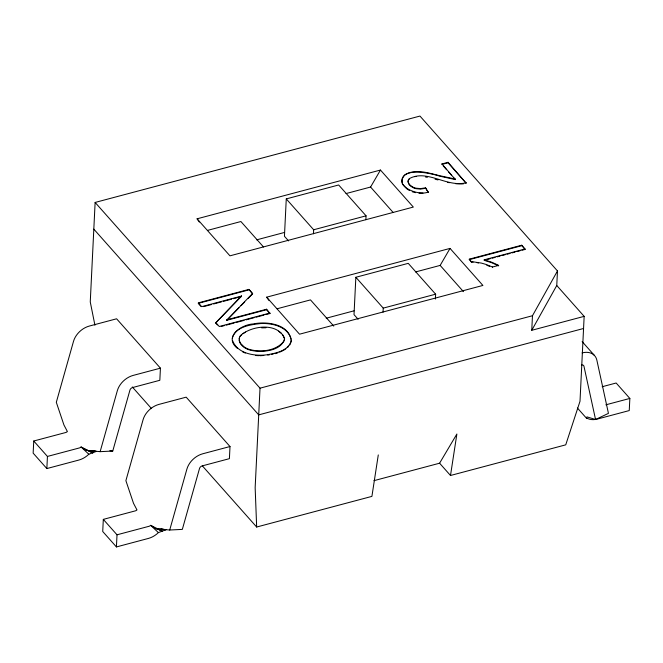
<?xml version="1.0" encoding="UTF-8"?>
<svg xmlns="http://www.w3.org/2000/svg" width="663" height="663" viewBox="0 0 663 663"><rect width="100%" height="100%" fill="white"/><g stroke="black" fill="none" stroke-linecap="round" stroke-linejoin="round"><path stroke-width="0.99" d="M291.19 341.055C289.623 323.967 266.799 321.066 253.167 323.95C241.365 324.572 223.216 336.796 237.387 348.373M33.747 441.011L47.438 456.434L79.419 447.931A2.959 2.122 -41.6 0 0 81.085 446.961L86.48 450.359L100.138 451.66L112.76 451.031L129.948 390.093A2.959 2.122 -41.6 0 1 132.592 387.54L159.833 380.297L160.429 368.164L116.597 318.795L89.356 326.047A17.752 12.721 -41.6 0 0 73.502 341.362L56.314 402.3L63.938 424.966L67.386 431.53A2.959 2.122 -41.6 0 1 65.72 432.508L33.747 441.011L33.15 453.144L46.849 468.567L78.822 460.064A17.752 12.721 -41.6 0 0 88.825 454.238L96.317 451.404L92.497 450.575M46.849 468.567L47.438 456.434M373.94 480.667L439.594 463.205L450.5 475.487L565.738 444.84L580.001 401.289L584.153 316.359L531.759 330.29L556.763 285.504L557.475 270.952L419.961 116.066L95.124 202.447L90.259 301.93L94.933 325.243M103.32 519.378L117.011 534.801L148.993 526.298A2.959 2.122 -41.6 0 0 150.658 525.328L156.062 528.726L169.711 530.027L182.333 529.389L199.522 468.459A2.959 2.122 -41.6 0 1 202.165 465.907L229.406 458.663L230.003 446.53L186.179 397.162L158.929 404.405A17.752 12.721 -41.6 0 0 143.075 419.729L125.887 480.658L133.52 503.333L136.968 509.897A2.959 2.122 -41.6 0 1 135.293 510.875L103.32 519.378L102.724 531.502L116.423 546.934L148.396 538.431A17.752 12.721 -41.6 0 0 158.399 532.604L165.891 529.77L161.117 528.734M116.423 546.934L117.011 534.801M215.641 322.931L241.514 296.063L215.641 322.931L217.439 324.961M265.971 314.56L269.949 313.508L266.576 309.712L226.705 320.312L252.586 293.436L248.981 289.383L198.278 302.867L201.651 306.662L241.514 296.063M248.252 298.325L252.562 293.924L248.981 289.383M252.562 293.924L252.586 293.436M95.124 202.447L260.02 388.178L255.156 487.661L256.664 527.027L371.91 496.38L378.283 454.926M266.576 309.712L266.601 309.223L226.729 319.823M269.949 313.508L266.601 309.223M365.868 219.71L366.059 215.831L338.66 184.977L286.267 198.908L284.444 236.277L288.554 240.901M313.466 233.799L313.665 229.763L286.267 198.908M435.392 299.046L435.632 294.19L408.242 263.344L355.849 277.275L354.017 314.643L358.128 319.268M383.04 312.165L383.239 308.121L355.849 277.275M425.538 187.844L428.257 192.436L425.538 187.844L420.491 188.607L416.066 188.193A10.111 5.768 2.8 0 1 413.124 187.19L410.687 185.632A16.103 9.191 2.8 0 1 408.897 183.651L408.242 182.3M441.939 163.935L441.914 164.416L448.039 162.791L466.188 183.237L448.064 162.302L441.939 163.935L455.373 179.582L439.818 176.201C432.367 173.582 398.902 165.559 402.391 183.618M448.039 162.791L448.064 162.302M473.109 262.192L471.418 262.059L469.288 259.158L521.682 245.227L525.013 248.981L524.988 249.462L522.005 250.258M471.418 262.059L469.288 259.158M525.013 248.981L484.205 259.83L484.181 260.31L491.797 262.739L498.651 265.863M492.46 267.504L492.485 267.023L485.913 264.388L481.429 263.095L471.434 261.578M524.988 249.462L521.682 245.227M531.759 330.29L532.472 315.729L557.475 270.952M602.161 386.728L616.151 383.007L629.85 398.438L629.253 410.571L597.28 419.074A17.752 12.721 -41.6 0 1 587.592 418.477L586.73 418.502L577.407 408.01M232.307 338.229C235.464 326.519 250.672 324.679 260.841 323.527C272.319 322.98 287.817 326.619 291.206 339.199M450.5 475.487L456.873 434.025L439.594 463.205M239.21 339L239.252 338.735A17.221 9.829 2.8 0 1 239.641 337.459M290.991 342.149L291.214 340.567M100.138 451.66L117.326 390.722A17.752 12.721 -41.6 0 1 133.18 375.407L160.429 368.164M169.711 530.027L186.9 469.089A17.752 12.721 -41.6 0 1 202.762 453.774L230.003 446.53M291.016 341.66C287.51 351.15 275.576 353.222 266.924 354.804C254.468 356.379 237.52 353.76 232.506 340.509M290.684 342.92L289.748 344.992M284.278 340.707C276.72 350.984 260.377 352.873 248.592 349.169A18.506 10.558 2.8 0 1 244.059 346.832L240.495 343.318L239.277 340.467M346.02 193.571L370.576 187.041L380.463 170.051L413.331 207.071L229.953 255.835L197.085 218.807L380.463 170.051M415.593 271.938L440.157 265.407L450.036 248.41L482.904 285.438L299.527 334.193L266.659 297.173L450.036 248.41M288.645 346.26L287.485 347.578M241.605 334.84L240.487 336A17.221 9.829 2.8 0 0 240.13 336.514M226.705 320.312L238.912 307.847M241.067 305.651L244.664 301.988M285.877 348.738L283.706 350.23M242.865 333.721L245.559 332.08M282.894 350.636L279.703 352.152M586.73 418.502L586.946 416.87L595.556 419.513L608.443 413.364L596.841 360.084A17.752 12.721 -41.6 0 0 582.089 352.907M275.095 353.661L277.872 352.824M207.502 230.409L240.901 221.525L263.501 246.976M256.664 239.849L284.46 232.456M313.665 229.763L366.059 215.831M248.956 289.872L198.254 303.356L200.947 306.389M203.616 306.621L211.588 304.499M213.585 303.969L221.558 301.847M223.555 301.317L231.528 299.195M233.517 298.665L241.498 296.543M277.076 308.776L310.483 299.891L333.762 326.113M469.271 259.647L521.665 245.716M269.965 313.019L219.262 326.503L215.666 322.45M221.227 326.461L224.21 325.666M226.199 325.135L234.155 323.022M236.144 322.491L244.092 320.378M246.081 319.848L254.037 317.734M256.026 317.204L263.982 315.091M487.164 259.523L490.156 258.727M492.145 258.197L495.128 257.401M497.117 256.871L500.109 256.075M502.098 255.553L505.082 254.758M507.071 254.227L510.062 253.432M512.051 252.901L515.035 252.106M517.024 251.584L520.016 250.788M492.485 267.023L498.675 265.374L491.822 262.258L484.205 259.83M326.237 318.215L354.034 310.823M383.239 308.121L435.632 294.19M260.02 388.178L532.472 315.729M583.556 328.492L258.719 414.872L93.814 229.133M605.866 404.811L629.85 398.438M425.513 188.325L420.466 189.096L416.041 188.682A10.111 5.768 2.8 0 1 413.099 187.679L410.662 186.121A16.103 9.191 2.8 0 1 408.872 184.14L408.101 181.546A9.68 5.519 2.8 0 1 408.275 180.237A10.906 6.224 2.8 0 1 409.278 178.654C425.563 169.587 443.92 184.977 461.365 183.485A12.647 7.218 2.8 0 0 464.133 183.212L466.213 182.748M267.811 355.111L269.634 354.746M271.457 354.39L273.272 354.025M414.566 176.681L416.124 176.424M428.281 191.947C419.455 196.497 392.728 186.394 404.894 174.775C415.585 168.303 428.804 173.176 439.842 175.72L455.398 179.093M259.896 355.733L263.833 355.492M261.653 327.853L265.987 327.771M418.983 193.14L422.977 193.148M255.794 355.517L258.711 355.675M455.73 183.742L461.34 183.966A12.647 7.218 2.8 0 0 463.661 183.767M109.834 450.749L112.76 451.031M86.48 450.359L96.317 451.404M156.062 528.726L165.891 529.77M425.555 177.029L427.37 177.319M476.896 262.639L478.595 262.946M447.55 182.35L449.398 182.723M435.077 179.217L437.97 179.93M412.278 191.781L415.51 192.676M486.833 265.25L489.642 266.377M242.824 352.003L245.351 353.072M83.903 448.702L92.853 452.962L81.085 446.961L88.825 454.238M153.476 527.06L162.435 531.328L156.095 528.096M154.28 527.176L150.658 525.328L158.399 532.604M278.468 331.177L281.112 333.108M409.361 190.48L406.767 188.773L402.714 184.355M556.763 285.504L584.153 316.359M443.265 165.932L446.63 169.728M448.644 171.999L451.337 175.032M454.031 178.065L455.373 179.582M582.155 341.611L594.479 355.492M370.576 187.041L393.176 212.5M440.157 265.407L463.437 291.637M132.302 386.952L151.537 408.623M202.381 465.89L256.664 527.027M266.659 297.173L268.913 300.405M197.085 218.807L199.339 222.039M282.828 334.964L284.56 338.868M595.556 419.513L583.954 366.233A2.959 2.122 -41.6 0 0 581.492 365.04M409.253 179.143A10.906 6.224 2.8 0 0 408.259 180.717A9.68 5.519 2.8 0 0 408.085 182.027M284.584 338.379C282.065 351.672 259.556 353.296 248.567 349.65A18.506 10.558 2.8 0 1 244.042 347.321C241.125 345.315 238.498 342.009 239.277 338.254A17.221 9.829 2.8 0 1 240.512 335.511C251.559 325.591 277.64 322.069 284.584 338.379"/></g></svg>
